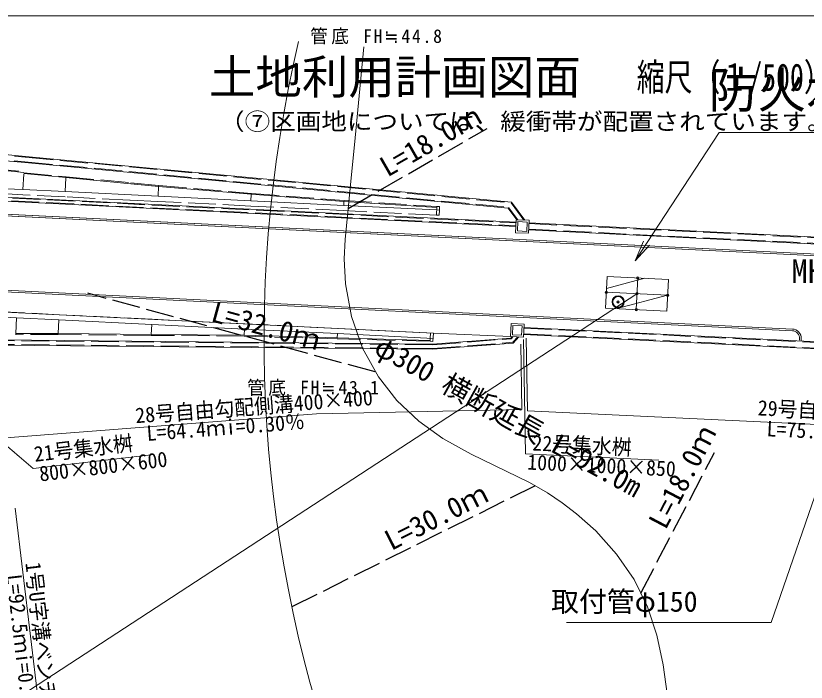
# Model space of a CAD drawing. Units: millimetres on the paper. Extents: x 0 to 420, y -1 to 297.
# Drawn here: x 102.1 to 272.2, y 153.4 to 296.8 of the extents above; entities that cross this region are included whole.
import ezdxf
from ezdxf.enums import TextEntityAlignment as Align

# ---------------------------------------------------------------- set-up
doc = ezdxf.new("R2010")
doc.units = ezdxf.units.MM
doc.header["$PDMODE"] = 32
doc.header["$PDSIZE"] = 0.5
doc.linetypes.add('DASHED', pattern=[7.5, 6, -1.5])
for name, color, linetype, lineweight in [('_0-3_①．雨水', 7, 'Continuous', 9), ('_0-5_②．汚水', 7, 'Continuous', 9), ('①．道路', 7, 'Continuous', 9), ('①．雨水', 7, 'Continuous', 9), ('②．汚水', 3, 'Continuous', 9), ('③．地下', 7, 'Continuous', 9), ('⑦．防火', 1, 'Continuous', 9), ('造成地', 7, 'Continuous', 9)]:
    doc.layers.add(name, color=color, linetype=linetype, lineweight=lineweight)
doc.styles.add('ＭＳ ゴシック', font='')
doc.styles.get('ＭＳ ゴシック').set_extended_font_data('MS Gothic')

msp = doc.modelspace()

# ---------------------------------------------------------------- linework, layer by layer
at = {"layer": '_0-3_①．雨水'}
for p, q in [((211.328, 227.149), (211.805, 202.566)), ((211.939, 227.428), (212.241, 211.807)), ((210.758, 226.162), (211.03, 212.131)), ((84.644, 217.487), (105.838, 199.374)), ((166.8, 211.142), (99.009, 205.946)), ((211.03, 212.131), (166.8, 211.142)), ((212.241, 211.807), (361.596, 204.704)), ((105.838, 199.374), (131.876, 202.436)), ((211.805, 202.566), (240.494, 201.202)), ((109.678, 126.284), (101.966, 190.856))]:
    msp.add_line(p, q, dxfattribs=at)
at = {"layer": '_0-5_②．汚水'}
for p, q in [((283.574, 221.278), (264.676, 166.277)), ((264.676, 166.277), (220.586, 166.277))]:
    msp.add_line(p, q, dxfattribs=at)
at = {"layer": '①．道路'}
for p, q in [((209.754, 252.37), (64.031, 259.553)), ((64.601, 255.52), (331.62, 242.357)), ((64.603, 255.881), (331.638, 242.717)), ((209.782, 252.939), (209.754, 252.37)), ((212.579, 252.801), (209.782, 252.939)), ((212.551, 252.232), (212.579, 252.801)), ((69.083, 238.92), (269.215, 229.054)), ((69.1, 239.279), (269.233, 229.414)), ((191.957, 228.525), (67.743, 234.612)), ((208.543, 227.8), (191.957, 228.525)), ((211.369, 228.261), (211.34, 227.662)), ((392.491, 219.333), (211.369, 228.261)), ((211.34, 227.662), (208.543, 227.8)), ((270.756, 226.996), (270.773, 227.334)), ((271.115, 226.978), (271.132, 227.316))]:
    msp.add_line(p, q, dxfattribs=at)
for radius in [1.64, 2]:
    msp.add_arc((269.135, 227.416), radius, 357.13799, 87.17781, dxfattribs=at)
at = {"layer": '①．雨水', "linetype": 'DASHED'}
for p, q in [((71.936, 269.273), (104.156, 266.397)), ((71.883, 268.273), (104.065, 265.401)), ((104.065, 265.401), (208.156, 255.582)), ((104.156, 266.397), (208.694, 256.536)), ((63.703, 258.829), (209.718, 251.631)), ((63.969, 259.416), (209.747, 252.23)), ((208.156, 255.582), (210.133, 252.922)), ((208.694, 256.536), (211.427, 252.858)), ((212.484, 250.883), (333.726, 244.907)), ((211.436, 229.61), (392.491, 220.684)), ((211.377, 228.411), (392.491, 219.483)), ((191.815, 226.008), (74.941, 227.142)), ((191.842, 225.207), (74.949, 226.342)), ((191.815, 226.008), (208.715, 227.323)), ((191.842, 225.207), (209.095, 226.55)), ((209.119, 227.772), (208.715, 227.323)), ((210.151, 227.721), (209.095, 226.55))]:
    msp.add_line(p, q, dxfattribs=at)
at = {"layer": '①．雨水'}
for p, q in [((71.945, 269.422), (104.17, 266.546)), ((71.87, 268.124), (104.051, 265.252)), ((104.17, 266.546), (208.774, 256.679)), ((104.051, 265.252), (208.076, 255.439)), ((63.641, 258.691), (209.711, 251.491)), ((64.031, 259.553), (209.754, 252.37)), ((208.076, 255.439), (209.939, 252.931)), ((208.774, 256.679), (211.621, 252.848)), ((209.644, 250.142), (209.782, 252.939)), ((209.782, 252.939), (212.579, 252.801)), ((210.064, 250.522), (210.162, 252.52)), ((210.162, 252.52), (212.16, 252.421)), ((212.061, 250.424), (212.16, 252.421)), ((212.441, 250.005), (212.579, 252.801)), ((212.551, 252.232), (333.789, 246.255)), ((209.644, 250.142), (212.441, 250.005)), ((210.064, 250.522), (212.061, 250.424)), ((212.477, 250.734), (333.72, 244.757)), ((208.543, 227.8), (208.681, 230.597)), ((208.681, 230.597), (211.477, 230.459)), ((208.962, 228.18), (209.061, 230.177)), ((209.061, 230.177), (211.058, 230.079)), ((210.96, 228.081), (211.058, 230.079)), ((211.34, 227.662), (211.477, 230.459)), ((211.443, 229.76), (392.491, 220.835)), ((208.962, 228.18), (210.96, 228.081)), ((211.369, 228.261), (392.491, 219.333)), ((191.81, 226.158), (74.939, 227.292)), ((191.81, 226.158), (208.644, 227.468)), ((191.848, 225.057), (209.167, 226.405)), ((208.543, 227.8), (211.34, 227.662)), ((208.644, 227.468), (208.926, 227.781)), ((210.344, 227.711), (209.167, 226.405)), ((191.848, 225.057), (74.951, 226.192))]:
    msp.add_line(p, q, dxfattribs=at)
at = {"layer": '③．地下'}
for p, q in [((175.137, 270.569), (176.988, 290.151)), ((174.054, 259.686), (175.137, 270.569)), ((172.975, 248.682), (174.054, 259.686)), ((172.795, 244.515), (172.975, 248.682)), ((173.03, 239.151), (172.795, 244.515)), ((174.32, 232.071), (173.03, 239.151)), ((176.717, 225.272), (174.32, 232.071)), ((180.125, 219.108), (176.717, 225.272)), ((184.12, 214.042), (180.125, 219.108)), ((188.803, 209.601), (184.12, 214.042)), ((194.022, 205.831), (188.803, 209.601)), ((200.12, 202.457), (194.022, 205.831)), ((212.655, 196.377), (200.12, 202.457)), ((216.509, 194.139), (212.655, 196.377)), ((219.697, 191.998), (216.509, 194.139)), ((222.758, 189.657), (219.697, 191.998)), ((226.897, 185.96), (222.758, 189.657)), ((231.381, 181.008), (226.897, 185.96)), ((235.161, 175.547), (231.381, 181.008)), ((238.043, 169.676), (235.161, 175.547)), ((240.034, 163.52), (238.043, 169.676)), ((241.385, 157.142), (240.034, 163.52)), ((242.288, 150.903), (241.385, 157.142))]:
    msp.add_line(p, q, dxfattribs=at)
at = {"layer": '③．地下', "linetype": 'DASHED', "lineweight": 25}
for p, q in [((173.603, 255.331), (203.55, 272.57)), ((179.423, 220.191), (117.581, 237.098)), ((236.602, 172.612), (252.443, 202.844)), ((213.873, 195.707), (160.47, 169.104))]:
    msp.add_line(p, q, dxfattribs=at)
at = {"layer": '⑦．防火', "color": 7}
for p, q in [((235.376, 244.103), (253.454, 271.707)), ((253.454, 271.707), (298.713, 271.709)), ((237.214, 248.279), (235.376, 244.103)), ((235.376, 244.103), (238.469, 247.457))]:
    msp.add_line(p, q, dxfattribs=at)
at = {"layer": '⑦．防火'}
for p, q in [((229.008, 233.917), (229.343, 240.721)), ((229.214, 238.1), (237.444, 240.321)), ((229.343, 240.721), (242.539, 240.07)), ((235.941, 240.395), (235.606, 233.591)), ((242.204, 233.266), (242.539, 240.07)), ((229.175, 237.319), (242.372, 236.668)), ((231.53, 233.792), (242.374, 236.719)), ((229.008, 233.917), (242.204, 233.266))]:
    msp.add_line(p, q, dxfattribs=at)
at = {"layer": '⑦．防火', "color": 5}
msp.add_line((235.774, 236.993), (1.235, 84.049), dxfattribs=at)
at = {"layer": '⑦．防火'}
for radius in [1.3, 1.16]:
    msp.add_circle((231.723, 235.251), radius, dxfattribs=at)
at = {"layer": '⑦．防火', "color": 5}
msp.add_arc((435.534, 227.146), 280, 166.7612, 234.14137, dxfattribs=at)
at = {"layer": '⑦．防火'}
for p in [(235.941, 240.395), (229.175, 237.319), (235.774, 236.993), (242.372, 236.668), (231.723, 235.251), (235.606, 233.591)]:
    msp.add_point(p, dxfattribs=at)
at = {"layer": '造成地'}
for p, q in [((0.116, 296.797), (419.901, 296.797)), ((71.945, 269.422), (104.17, 266.546)), ((71.87, 268.124), (104.051, 265.251)), ((104.17, 266.546), (208.774, 256.678)), ((103.848, 263.101), (92.99, 264.125)), ((104.051, 265.251), (208.076, 255.438)), ((112.909, 261.977), (103.82, 262.84)), ((126.862, 260.669), (112.909, 261.977)), ((132.841, 260.108), (126.862, 260.669)), ((63.641, 258.691), (209.711, 251.49)), ((209.754, 252.37), (64.031, 259.553)), ((64.031, 259.553), (209.754, 252.369)), ((92.784, 259.95), (103.651, 259.414)), ((103.651, 259.414), (112.76, 258.965)), ((112.76, 258.965), (132.736, 257.979)), ((152.78, 258.392), (132.841, 260.108)), ((132.736, 257.979), (152.711, 256.993)), ((152.71, 256.993), (172.687, 256.009)), ((152.711, 256.993), (172.687, 256.009)), ((172.729, 256.872), (152.78, 258.392)), ((192.689, 255.552), (172.729, 256.872)), ((64.601, 255.52), (331.407, 242.368)), ((64.603, 255.881), (332.781, 242.661)), ((172.687, 256.009), (192.663, 255.025)), ((172.687, 256.009), (192.663, 255.025)), ((192.608, 253.908), (192.699, 255.752)), ((192.699, 255.752), (193.299, 255.752)), ((193.299, 255.752), (193.262, 254.995)), ((208.076, 255.438), (209.939, 252.931)), ((208.774, 256.678), (211.621, 252.848)), ((192.608, 253.908), (193.207, 253.879)), ((192.663, 255.025), (193.262, 254.995)), ((193.262, 254.995), (193.207, 253.879)), ((209.644, 250.142), (209.782, 252.939)), ((209.782, 252.939), (209.754, 252.37)), ((212.579, 252.801), (209.782, 252.939)), ((209.782, 252.939), (212.579, 252.801)), ((210.064, 250.522), (210.162, 252.519)), ((210.162, 252.519), (212.16, 252.421)), ((212.061, 250.423), (212.16, 252.421)), ((212.441, 250.004), (212.579, 252.801)), ((212.551, 252.232), (212.579, 252.801)), ((209.644, 250.142), (212.441, 250.004)), ((210.064, 250.522), (212.061, 250.423)), ((69.083, 238.92), (269.215, 229.054)), ((69.1, 239.279), (269.233, 229.414)), ((191.957, 228.525), (67.743, 234.612)), ((102.291, 231.832), (91.424, 232.368)), ((111.4, 231.382), (102.291, 231.832)), ((131.376, 230.397), (111.4, 231.382)), ((151.349, 229.411), (131.376, 230.397)), ((208.543, 227.8), (208.681, 230.596)), ((208.681, 230.596), (211.477, 230.458)), ((208.962, 228.179), (209.061, 230.177)), ((209.061, 230.177), (211.058, 230.078)), ((210.96, 228.081), (211.058, 230.078)), ((211.34, 227.662), (211.477, 230.458)), ((211.443, 229.759), (392.491, 220.834)), ((102.123, 228.283), (102.109, 228.136)), ((102.126, 228.483), (102.123, 228.283)), ((111.255, 228.442), (102.126, 228.483)), ((131.27, 228.254), (111.255, 228.442)), ((151.283, 228.067), (131.27, 228.254)), ((171.282, 227.519), (151.283, 228.067)), ((171.326, 228.425), (151.349, 229.411)), ((191.901, 227.409), (171.326, 228.425)), ((191.357, 228.555), (191.302, 227.438)), ((191.957, 228.525), (191.869, 226.742)), ((208.543, 227.8), (191.957, 228.525)), ((208.962, 228.179), (210.96, 228.081)), ((211.369, 228.261), (211.34, 227.662)), ((392.491, 219.333), (211.369, 228.261)), ((211.369, 228.261), (392.491, 219.332)), ((191.81, 226.157), (74.939, 227.292)), ((191.279, 226.971), (171.282, 227.519)), ((191.302, 227.438), (191.269, 226.771)), ((191.869, 226.742), (191.269, 226.771)), ((191.81, 226.157), (208.644, 227.467)), ((191.848, 225.057), (209.167, 226.405)), ((211.34, 227.662), (208.543, 227.8)), ((208.543, 227.8), (211.34, 227.662)), ((208.644, 227.467), (208.926, 227.781)), ((210.344, 227.711), (209.167, 226.405)), ((270.756, 226.996), (270.773, 227.334)), ((191.848, 225.057), (74.951, 226.192))]:
    msp.add_line(p, q, dxfattribs=at)
at = {"layer": '造成地', "linetype": 'DASHED'}
for p, q in [((71.936, 269.272), (104.156, 266.396)), ((71.883, 268.273), (104.065, 265.401)), ((81.878, 265.374), (103.867, 263.3)), ((104.065, 265.401), (208.156, 255.582)), ((104.156, 266.396), (208.694, 256.535)), ((103.651, 259.414), (103.816, 262.763)), ((103.842, 263.039), (112.931, 262.176)), ((112.931, 262.176), (126.871, 260.869)), ((112.76, 258.965), (112.905, 261.905)), ((126.871, 260.869), (132.859, 260.308)), ((132.859, 260.308), (152.8, 258.591)), ((63.703, 258.828), (209.718, 251.63)), ((63.969, 259.416), (209.747, 252.229)), ((92.729, 258.833), (103.596, 258.297)), ((132.736, 257.979), (132.842, 260.121)), ((152.8, 258.591), (172.743, 257.072)), ((112.705, 257.848), (103.596, 258.297)), ((126.677, 257.159), (112.705, 257.848)), ((132.681, 256.862), (126.677, 257.159)), ((152.655, 255.877), (132.681, 256.862)), ((152.711, 256.993), (152.778, 258.338)), ((172.687, 256.009), (172.731, 256.915)), ((172.743, 257.072), (192.699, 255.752)), ((172.632, 254.892), (152.655, 255.877)), ((208.156, 255.582), (210.133, 252.921)), ((208.694, 256.535), (211.427, 252.857)), ((192.608, 253.908), (172.632, 254.892)), ((212.543, 252.082), (333.782, 246.105)), ((102.347, 232.948), (91.479, 233.484)), ((102.291, 231.832), (102.126, 228.483)), ((111.455, 232.499), (102.347, 232.948)), ((111.4, 231.382), (111.255, 228.442)), ((131.431, 231.513), (111.455, 232.499)), ((151.405, 230.528), (131.431, 231.513)), ((131.376, 230.397), (131.27, 228.254)), ((171.381, 229.541), (151.405, 230.528)), ((211.436, 229.609), (392.491, 220.684)), ((111.253, 228.242), (102.123, 228.283)), ((131.268, 228.054), (111.253, 228.242)), ((151.279, 227.867), (131.268, 228.054)), ((151.349, 229.411), (151.283, 228.067)), ((171.326, 228.425), (171.282, 227.519)), ((191.957, 228.525), (171.381, 229.541)), ((211.377, 228.411), (392.491, 219.483)), ((191.815, 226.007), (74.941, 227.142)), ((191.842, 225.207), (74.949, 226.342)), ((171.276, 227.319), (151.279, 227.867)), ((191.269, 226.771), (171.276, 227.319)), ((191.815, 226.007), (208.715, 227.323)), ((191.842, 225.207), (209.095, 226.55)), ((209.119, 227.771), (208.715, 227.323)), ((210.151, 227.72), (209.095, 226.55))]:
    msp.add_line(p, q, dxfattribs=at)
at = {"layer": '造成地', "color": 1}
msp.add_line((271.115, 226.978), (271.132, 227.316), dxfattribs=at)
at = {"layer": '造成地'}
msp.add_arc((269.135, 227.416), 1.64, 357.13799, 87.17781, dxfattribs=at)
at = {"layer": '造成地', "color": 1}
msp.add_arc((269.135, 227.416), 2, 357.13799, 87.17781, dxfattribs=at)

# ---------------------------------------------------------------- texts
at = {"layer": '_0-3_①．雨水', "style": 'ＭＳ ゴシック', "width": 0.95}
for s, rotation, p in [('28号自由勾配側溝400×400', 4.383, (128.029, 208.159)), ('29号自由勾配側溝600×600～700', 357.277, (261.656, 209.851)), (' L=64.4ｍi=0.30％', 4.383, (128.334, 204.171)), (' L=75.3ｍi=0.30％', 357.277, (261.447, 205.456)), ('21号集水桝', 6.706, (106.349, 199.856)), ('22号集水桝', 357.277, (213.163, 202.309)), ('800×800×600', 6.706, (107.48, 195.622)), ('1000×1000×850', 357.277, (212.056, 198.189)), ('1号U字溝ベンチフリューム400', 276.653, (103.192, 178.96)), (' L=92.5ｍi=0.49％', 276.653, (98.822, 178.45))]:
    msp.add_text(s, height=3.299, rotation=rotation, dxfattribs=at).set_placement(p, align=Align.BOTTOM_LEFT)
at = {"layer": '_0-5_②．汚水', "style": 'ＭＳ ゴシック'}
msp.add_text('取付管φ150', height=4.399, dxfattribs=at).set_placement((217.286, 167.277), align=Align.BOTTOM_LEFT)
at = {"layer": '②．汚水', "style": 'ＭＳ ゴシック'}
msp.add_text('MH1', height=5.132, dxfattribs=at).set_placement((269.008, 237.742), align=Align.BOTTOM_LEFT)
at = {"layer": '③．地下', "color": 1, "style": 'ＭＳ ゴシック'}
for s, rotation, p in [('L=18.0ｍ', 29.926, (182.737, 260.846)), ('L=32.0ｍ', 344.71, (143.52, 229.856)), ('L=18.0ｍ', 62.346, (243.093, 185.423)), ('L=30.0ｍ', 27.033, (183.519, 180.481))]:
    msp.add_text(s, height=4.399, rotation=rotation, dxfattribs=at).set_placement(p, align=Align.BOTTOM_LEFT)
at = {"layer": '③．地下', "style": 'ＭＳ ゴシック'}
msp.add_text('φ300 横断延長 L=92.0m', height=4.399, rotation=331.05, dxfattribs=at).set_placement((178.181, 223.112), align=Align.BOTTOM_LEFT)
at = {"layer": '③．地下', "char_height": 2.933, "attachment_point": 7, "style": 'ＭＳ ゴシック'}
for s, insert in [('\\T1.2;\\W0.95;管底\\~FH≒44.8', (165.446, 290.637)), ('\\T1.2;\\W0.95;管底\\~FH≒43.1', (151.887, 215.019))]:
    msp.add_mtext(s, dxfattribs=dict(at, insert=insert))
at = {"layer": '⑦．防火', "color": 7, "style": 'ＭＳ ゴシック'}
msp.add_text('防火水槽（40m3）', height=7.698, rotation=0.002, dxfattribs=at).set_placement((251.204, 274.707), align=Align.BOTTOM_LEFT)
at = {"layer": '造成地', "style": 'ＭＳ ゴシック'}
msp.add_text('土地利用計画図面', height=7.331, rotation=0.002, dxfattribs=at).set_placement((143.675, 277.787), align=Align.BOTTOM_LEFT)
for s, height, width, p in [('縮尺（１/500）', 5.865, 0.75, (235.717, 278.919)), ('（⑦区画地については、緩衝帯が配置されています。）', 3.666, 1.1, (145.855, 271.127))]:
    msp.add_text(s, height=height, rotation=0.002, dxfattribs=dict(at, width=width)).set_placement(p, align=Align.BOTTOM_LEFT)

doc.saveas('drawing.dxf')
